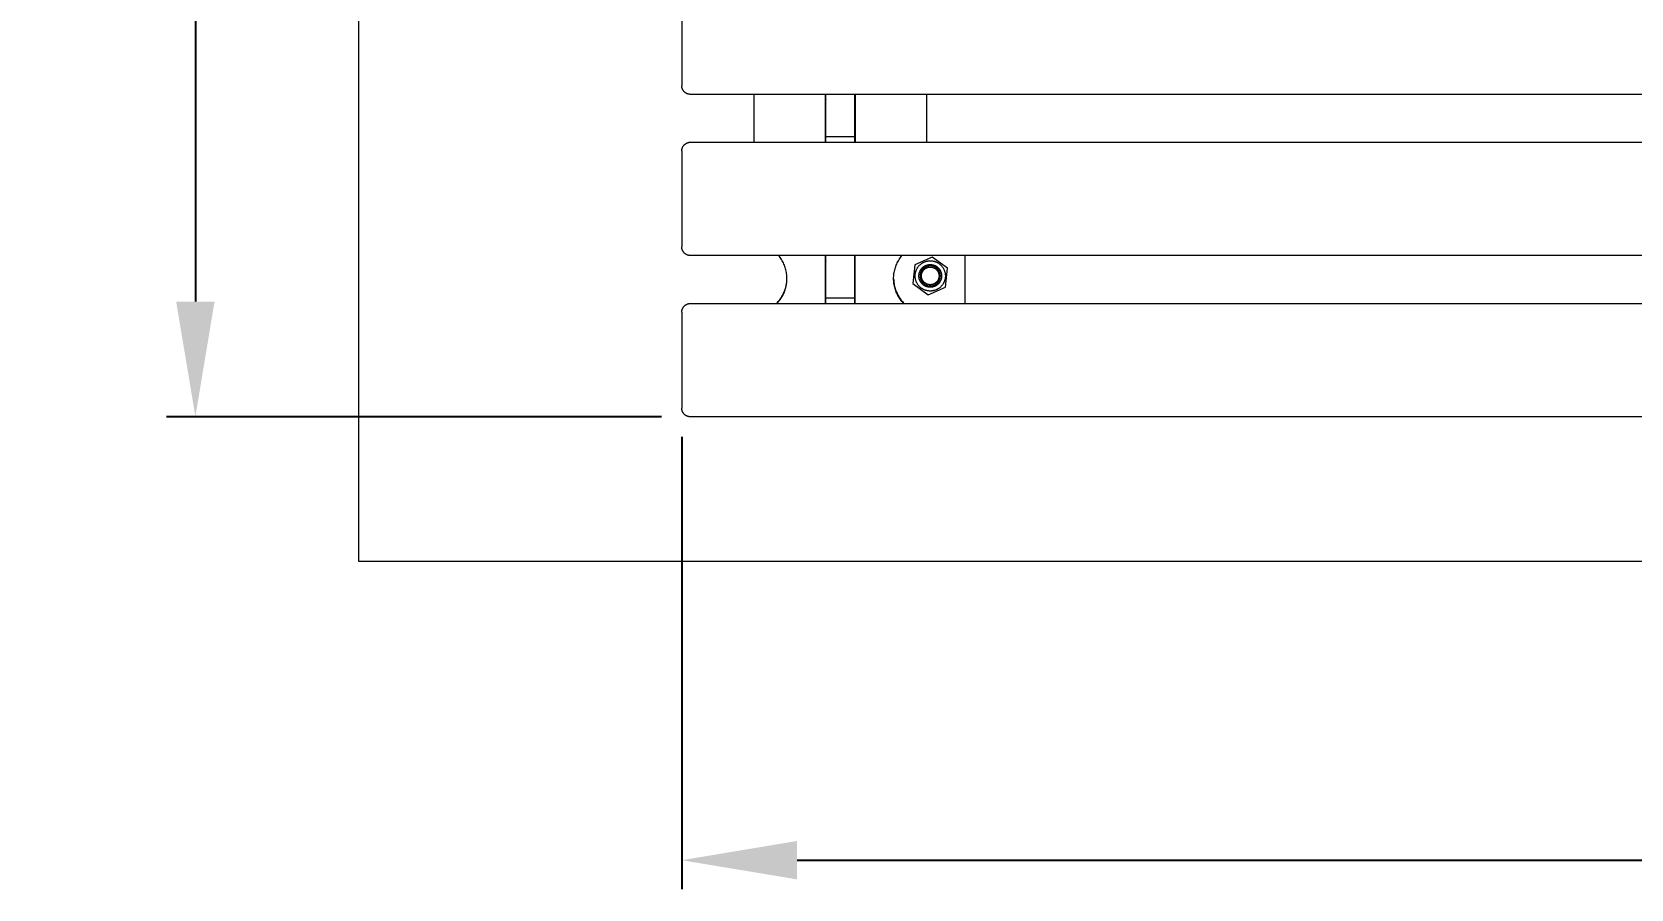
# Model space of a CAD drawing. Header units: millimetres. Extents: x -213 to 4577, y -424 to 2634.
# Drawn here: x -94 to 460, y 560 to 857 of the extents above; entities that cross this region are included whole.
import ezdxf

# ---------------------------------------------------------------- set-up
doc = ezdxf.new("R2010")
doc.units = ezdxf.units.MM
doc.layers.add('ZANO_R', color=7, linetype='Continuous', lineweight=0)
doc.layers.add('ZANO_W', color=1, linetype='Continuous', lineweight=0)
doc.styles.add('Arial', font='arial.ttf')
doc.styles.get("Standard").update_dxf_attribs({"font": 'ARIALUNI.TTF'})
doc.dimstyles.new('pl i ang', dxfattribs={"dimtxt": 50, "dimasz": 50, "dimexe": 1.25, "dimexo": 0.625, "dimgap": 10, "dimtad": 1, "dimtoh": 1, "dimtxsty": 'Standard', "dimcen": 2.5, "dimclrd": 1, "dimclre": 1, "dimclrt": 1, "dimadec": 0, "dimazin": 0, "dimtfac": 1, "dimtmove": 0, "dimatfit": 3, "dimfxl": 1, "dimarcsym": 1})

# ---------------------------------------------------------------- blocks, each defined once
blk = doc.blocks.new('*D431')
at = {"layer": 'ZANO_W', "color": 1, "lineweight": -2}
for p, q in [((123.92, 1154.52), (-47.8, 1154.52)), ((-37.8, 1114.52), (-37.8, 763.54)), ((123.92, 723.54), (-47.8, 723.54))]:
    blk.add_line(p, q, dxfattribs=at)
at = {"layer": 'ZANO_W', "color": 1}
for points in [[(-31.14, 1114.52), (-44.47, 1114.52), (-37.8, 1154.52)], [(-44.47, 763.54), (-31.14, 763.54), (-37.8, 723.54)]]:
    blk.add_solid(points, dxfattribs=at)
at = {"layer": 'ZANO_W', "color": 1, "insert": (-68.24, 939.03), "char_height": 40, "attachment_point": 5, "rotation": 90, "style": 'Arial'}
blk.add_mtext('431', dxfattribs=at)
blk = doc.blocks.new('*D433')
at = {"layer": 'ZANO_W', "color": 1, "lineweight": -2}
for p, q in [((130.92, 716.54), (130.92, 559.66)), ((1930.92, 716.44), (1930.92, 559.66)), ((170.92, 569.66), (1890.92, 569.66))]:
    blk.add_line(p, q, dxfattribs=at)
at = {"layer": 'ZANO_W', "color": 1}
for points in [[(170.92, 576.33), (170.92, 563), (130.92, 569.66)], [(1890.92, 563), (1890.92, 576.33), (1930.92, 569.66)]]:
    blk.add_solid(points, dxfattribs=at)
at = {"layer": 'ZANO_W', "color": 1, "insert": (1030.92, 600.09), "char_height": 40, "attachment_point": 5, "style": 'Arial'}
blk.add_mtext('1800', dxfattribs=at)

msp = doc.modelspace()

# ---------------------------------------------------------------- linework, layer by layer
at = {"layer": 'ZANO_R'}
for p, q in [((130.92, 870.41), (130.92, 838.44)), ((130.92, 838.34), (130.92, 838.44)), ((130.93, 838.24), (130.92, 838.34)), ((130.94, 838.14), (130.93, 838.24)), ((130.95, 838.03), (130.94, 838.14)), ((130.96, 837.93), (130.95, 838.03)), ((130.98, 837.83), (130.96, 837.93)), ((131.01, 837.73), (130.98, 837.83)), ((131.03, 837.63), (131.01, 837.73)), ((131.06, 837.54), (131.03, 837.63)), ((131.09, 837.44), (131.06, 837.54)), ((131.13, 837.34), (131.09, 837.44)), ((131.17, 837.25), (131.13, 837.34)), ((131.21, 837.15), (131.17, 837.25)), ((131.26, 837.06), (131.21, 837.15)), ((131.31, 836.97), (131.26, 837.06)), ((131.36, 836.88), (131.31, 836.97)), ((131.41, 836.8), (131.36, 836.88)), ((131.47, 836.71), (131.41, 836.8)), ((131.53, 836.63), (131.47, 836.71)), ((131.59, 836.55), (131.53, 836.63)), ((131.66, 836.47), (131.59, 836.55)), ((131.73, 836.4), (131.66, 836.47)), ((131.8, 836.32), (131.73, 836.4)), ((131.87, 836.25), (131.8, 836.32)), ((131.95, 836.18), (131.87, 836.25)), ((132.03, 836.12), (131.95, 836.18)), ((132.11, 836.05), (132.03, 836.12)), ((132.19, 835.99), (132.11, 836.05)), ((132.28, 835.93), (132.19, 835.99)), ((132.36, 835.88), (132.28, 835.93)), ((132.45, 835.83), (132.36, 835.88)), ((132.54, 835.78), (132.45, 835.83)), ((132.63, 835.73), (132.54, 835.78)), ((132.73, 835.69), (132.63, 835.73)), ((132.82, 835.65), (132.73, 835.69)), ((132.92, 835.62), (132.82, 835.65)), ((133.01, 835.58), (132.92, 835.62)), ((133.11, 835.55), (133.01, 835.58)), ((133.21, 835.53), (133.11, 835.55)), ((133.31, 835.51), (133.21, 835.53)), ((133.41, 835.49), (133.31, 835.51)), ((133.51, 835.47), (133.41, 835.49)), ((133.61, 835.46), (133.51, 835.47)), ((133.72, 835.45), (133.61, 835.46)), ((133.82, 835.44), (133.72, 835.45)), ((133.92, 835.44), (133.82, 835.44)), ((1927.92, 835.44), (133.92, 835.44)), ((155.92, 835.44), (155.92, 818.82)), ((180.72, 835.44), (180.72, 818.82)), ((180.92, 833.64), (180.92, 835.44)), ((180.92, 833.64), (180.92, 833.51)), ((180.92, 823.52), (180.92, 833.51)), ((190.92, 833.64), (190.92, 835.44)), ((190.92, 833.51), (190.92, 833.64)), ((190.92, 823.52), (190.92, 833.51)), ((191.12, 835.44), (191.12, 818.82)), ((215.92, 818.82), (215.92, 835.44)), ((190.95, 826.67), (190.92, 826.68)), ((190.98, 826.66), (190.95, 826.67)), ((191.01, 826.65), (190.98, 826.66)), ((191.04, 826.64), (191.01, 826.65)), ((191.07, 826.62), (191.04, 826.64)), ((191.09, 826.61), (191.07, 826.62)), ((191.12, 826.59), (191.09, 826.61)), ((180.92, 820.65), (180.92, 823.52)), ((190.92, 820.65), (190.92, 823.52)), ((130.92, 815.92), (130.93, 816.02)), ((130.92, 815.82), (130.92, 815.92)), ((130.92, 815.82), (130.92, 814.46)), ((130.93, 816.02), (130.94, 816.12)), ((130.94, 816.12), (130.95, 816.22)), ((130.95, 816.22), (130.96, 816.33)), ((130.96, 816.33), (130.98, 816.43)), ((130.98, 816.43), (131.01, 816.53)), ((131.01, 816.53), (131.03, 816.62)), ((131.03, 816.62), (131.06, 816.72)), ((131.06, 816.72), (131.09, 816.82)), ((131.09, 816.82), (131.13, 816.92)), ((131.13, 816.92), (131.17, 817.01)), ((131.17, 817.01), (131.21, 817.1)), ((131.21, 817.1), (131.26, 817.2)), ((131.26, 817.2), (131.31, 817.29)), ((131.31, 817.29), (131.36, 817.37)), ((131.36, 817.37), (131.41, 817.46)), ((131.41, 817.46), (131.47, 817.55)), ((131.47, 817.55), (131.53, 817.63)), ((131.53, 817.63), (131.59, 817.71)), ((131.59, 817.71), (131.66, 817.79)), ((131.66, 817.79), (131.73, 817.86)), ((131.73, 817.86), (131.8, 817.94)), ((131.8, 817.94), (131.87, 818.01)), ((131.87, 818.01), (131.95, 818.08)), ((131.95, 818.08), (132.03, 818.14)), ((132.03, 818.14), (132.11, 818.21)), ((132.11, 818.21), (132.19, 818.27)), ((132.19, 818.27), (132.28, 818.32)), ((132.28, 818.32), (132.36, 818.38)), ((132.36, 818.38), (132.45, 818.43)), ((132.45, 818.43), (132.54, 818.48)), ((132.54, 818.48), (132.63, 818.52)), ((132.63, 818.52), (132.73, 818.57)), ((132.73, 818.57), (132.82, 818.61)), ((132.82, 818.61), (132.92, 818.64)), ((132.92, 818.64), (133.01, 818.67)), ((133.01, 818.67), (133.11, 818.7)), ((133.11, 818.7), (133.21, 818.73)), ((133.21, 818.73), (133.31, 818.75)), ((133.31, 818.75), (133.41, 818.77)), ((133.41, 818.77), (133.51, 818.79)), ((133.51, 818.79), (133.61, 818.8)), ((133.61, 818.8), (133.72, 818.81)), ((133.72, 818.81), (133.82, 818.81)), ((133.82, 818.81), (133.92, 818.82)), ((133.92, 818.82), (1927.92, 818.82)), ((180.92, 818.82), (180.92, 820.65)), ((190.92, 820.65), (180.92, 820.65)), ((190.92, 818.82), (190.92, 820.65)), ((130.92, 814.46), (130.92, 782.49)), ((130.92, 782.39), (130.92, 782.49)), ((130.93, 782.29), (130.92, 782.39)), ((130.94, 782.19), (130.93, 782.29)), ((130.95, 782.08), (130.94, 782.19)), ((130.96, 781.98), (130.95, 782.08)), ((130.98, 781.88), (130.96, 781.98)), ((131.01, 781.78), (130.98, 781.88)), ((131.03, 781.68), (131.01, 781.78)), ((131.06, 781.59), (131.03, 781.68)), ((131.09, 781.49), (131.06, 781.59)), ((131.13, 781.39), (131.09, 781.49)), ((131.17, 781.3), (131.13, 781.39)), ((131.21, 781.2), (131.17, 781.3)), ((131.26, 781.11), (131.21, 781.2)), ((131.31, 781.02), (131.26, 781.11)), ((131.36, 780.93), (131.31, 781.02)), ((131.41, 780.85), (131.36, 780.93)), ((131.47, 780.76), (131.41, 780.85)), ((131.53, 780.68), (131.47, 780.76)), ((131.59, 780.6), (131.53, 780.68)), ((131.66, 780.52), (131.59, 780.6)), ((131.73, 780.45), (131.66, 780.52)), ((131.8, 780.37), (131.73, 780.45)), ((131.87, 780.3), (131.8, 780.37)), ((131.95, 780.23), (131.87, 780.3)), ((132.03, 780.17), (131.95, 780.23)), ((132.11, 780.1), (132.03, 780.17)), ((132.19, 780.04), (132.11, 780.1)), ((132.28, 779.98), (132.19, 780.04)), ((132.36, 779.93), (132.28, 779.98)), ((132.45, 779.88), (132.36, 779.93)), ((132.54, 779.83), (132.45, 779.88)), ((132.63, 779.78), (132.54, 779.83)), ((132.73, 779.74), (132.63, 779.78)), ((132.82, 779.7), (132.73, 779.74)), ((132.92, 779.67), (132.82, 779.7)), ((133.01, 779.63), (132.92, 779.67)), ((133.11, 779.6), (133.01, 779.63)), ((133.21, 779.58), (133.11, 779.6)), ((133.31, 779.56), (133.21, 779.58)), ((133.41, 779.54), (133.31, 779.56)), ((133.51, 779.52), (133.41, 779.54)), ((133.61, 779.51), (133.51, 779.52)), ((133.72, 779.5), (133.61, 779.51)), ((133.82, 779.49), (133.72, 779.5)), ((133.92, 779.49), (133.82, 779.49)), ((1927.92, 779.49), (133.92, 779.49)), ((164.81, 779.15), (164.53, 779.49)), ((165.07, 778.81), (164.81, 779.15)), ((165.31, 778.45), (165.07, 778.81)), ((165.55, 778.09), (165.31, 778.45)), ((165.77, 777.71), (165.55, 778.09)), ((165.98, 777.33), (165.77, 777.71)), ((166.17, 776.95), (165.98, 777.33)), ((166.36, 776.55), (166.17, 776.95)), ((180.72, 779.49), (180.72, 762.87)), ((180.92, 777.71), (180.92, 779.49)), ((180.92, 777.71), (180.92, 777.58)), ((180.92, 767.59), (180.92, 777.58)), ((190.92, 777.71), (190.92, 779.49)), ((190.92, 777.58), (190.92, 777.71)), ((190.92, 767.59), (190.92, 777.58)), ((191.12, 762.87), (191.12, 779.49)), ((205.49, 776.55), (205.67, 776.95)), ((205.67, 776.95), (205.86, 777.33)), ((205.86, 777.33), (206.07, 777.71)), ((206.07, 777.71), (206.29, 778.09)), ((206.29, 778.09), (206.53, 778.45)), ((206.53, 778.45), (206.78, 778.81)), ((206.78, 778.81), (207.04, 779.15)), ((207.04, 779.15), (207.31, 779.49)), ((217.84, 778.97), (211.82, 776.32)), ((213.85, 776.54), (213.99, 776.65)), ((213.99, 776.65), (214.14, 776.76)), ((214.14, 776.76), (214.29, 776.86)), ((214.29, 776.86), (214.44, 776.95)), ((214.44, 776.95), (214.6, 777.04)), ((214.6, 777.04), (214.76, 777.13)), ((214.76, 777.13), (214.92, 777.2)), ((214.92, 777.2), (215.09, 777.28)), ((215.09, 777.28), (215.26, 777.35)), ((215.26, 777.35), (215.43, 777.41)), ((215.43, 777.41), (215.6, 777.46)), ((215.6, 777.46), (215.78, 777.51)), ((215.78, 777.51), (215.95, 777.55)), ((215.95, 777.55), (216.13, 777.59)), ((216.13, 777.59), (216.31, 777.62)), ((216.31, 777.62), (216.49, 777.65)), ((216.49, 777.65), (216.67, 777.67)), ((216.67, 777.67), (216.85, 777.68)), ((216.85, 777.68), (217.03, 777.69)), ((217.03, 777.69), (217.21, 777.69)), ((217.21, 777.69), (217.39, 777.68)), ((217.39, 777.68), (217.57, 777.67)), ((217.57, 777.67), (217.75, 777.65)), ((217.75, 777.65), (217.93, 777.62)), ((223.13, 775.08), (217.84, 778.97)), ((217.93, 777.62), (218.11, 777.59)), ((218.11, 777.59), (218.29, 777.56)), ((218.29, 777.56), (218.46, 777.51)), ((218.46, 777.51), (218.64, 777.46)), ((218.64, 777.46), (218.81, 777.41)), ((218.81, 777.41), (218.98, 777.35)), ((218.98, 777.35), (219.15, 777.28)), ((219.15, 777.28), (219.32, 777.21)), ((219.32, 777.21), (219.48, 777.13)), ((219.48, 777.13), (219.64, 777.04)), ((219.64, 777.04), (219.8, 776.95)), ((219.8, 776.95), (219.95, 776.86)), ((219.95, 776.86), (220.1, 776.76)), ((220.1, 776.76), (220.25, 776.65)), ((220.25, 776.65), (220.39, 776.54)), ((229.12, 779.49), (229.12, 762.87)), ((166.53, 776.15), (166.36, 776.55)), ((166.68, 775.75), (166.53, 776.15)), ((166.82, 775.34), (166.68, 775.75)), ((166.95, 774.92), (166.82, 775.34)), ((167.06, 774.51), (166.95, 774.92)), ((167.15, 774.08), (167.06, 774.51)), ((167.24, 773.66), (167.15, 774.08)), ((167.3, 773.23), (167.24, 773.66)), ((167.35, 772.8), (167.3, 773.23)), ((167.39, 772.37), (167.35, 772.8)), ((167.41, 771.93), (167.39, 772.37)), ((167.39, 770.63), (167.41, 771.07)), ((167.4, 770.98), (167.42, 771.41)), ((167.42, 771.5), (167.41, 771.93)), ((167.41, 771.07), (167.42, 771.5)), ((204.42, 771.5), (204.43, 771.93)), ((204.43, 771.07), (204.42, 771.5)), ((204.42, 771.41), (204.44, 770.98)), ((204.43, 771.93), (204.45, 772.37)), ((204.45, 770.63), (204.43, 771.07)), ((204.45, 772.37), (204.49, 772.8)), ((204.49, 772.8), (204.54, 773.23)), ((204.54, 773.23), (204.61, 773.66)), ((204.61, 773.66), (204.69, 774.08)), ((204.69, 774.08), (204.79, 774.51)), ((204.79, 774.51), (204.9, 774.92)), ((204.9, 774.92), (205.02, 775.34)), ((205.02, 775.34), (205.16, 775.75)), ((205.16, 775.75), (205.32, 776.15)), ((205.32, 776.15), (205.49, 776.55)), ((211.82, 776.32), (211.11, 769.79)), ((211.87, 772.62), (211.88, 772.8)), ((211.87, 772.44), (211.87, 772.62)), ((211.87, 772.25), (211.87, 772.44)), ((211.88, 772.07), (211.87, 772.25)), ((211.88, 772.8), (211.9, 772.98)), ((211.9, 771.89), (211.88, 772.07)), ((211.9, 772.98), (211.92, 773.16)), ((211.92, 771.71), (211.9, 771.89)), ((211.92, 773.16), (211.95, 773.34)), ((211.95, 771.53), (211.92, 771.71)), ((211.95, 773.34), (211.98, 773.52)), ((211.98, 771.36), (211.95, 771.53)), ((211.98, 773.52), (212.02, 773.69)), ((212.02, 771.18), (211.98, 771.36)), ((212.02, 773.69), (212.07, 773.87)), ((212.07, 771), (212.02, 771.18)), ((212.07, 773.87), (212.12, 774.04)), ((212.12, 774.04), (212.18, 774.21)), ((212.18, 774.21), (212.24, 774.38)), ((212.24, 774.38), (212.31, 774.55)), ((212.31, 774.55), (212.39, 774.71)), ((212.39, 774.71), (212.47, 774.88)), ((212.47, 774.88), (212.56, 775.03)), ((212.56, 775.03), (212.65, 775.19)), ((212.65, 775.19), (212.75, 775.34)), ((212.75, 775.34), (212.85, 775.49)), ((212.85, 775.49), (212.96, 775.64)), ((212.96, 775.64), (213.07, 775.78)), ((213.07, 775.78), (213.19, 775.92)), ((213.18, 772.44), (213.19, 772.57)), ((213.19, 772.3), (213.18, 772.44)), ((213.19, 775.92), (213.31, 776.05)), ((213.19, 772.71), (213.2, 772.84)), ((213.19, 772.57), (213.19, 772.71)), ((213.19, 772.16), (213.19, 772.3)), ((213.2, 772.03), (213.19, 772.16)), ((213.2, 772.84), (213.22, 772.98)), ((213.22, 771.89), (213.2, 772.03)), ((213.22, 772.98), (213.24, 773.11)), ((213.24, 771.76), (213.22, 771.89)), ((213.24, 773.11), (213.27, 773.25)), ((213.27, 771.63), (213.24, 771.76)), ((213.27, 773.25), (213.3, 773.38)), ((213.3, 771.49), (213.27, 771.63)), ((213.3, 773.38), (213.33, 773.51)), ((213.33, 771.36), (213.3, 771.49)), ((213.31, 776.05), (213.44, 776.18)), ((213.33, 773.51), (213.37, 773.64)), ((213.37, 771.23), (213.33, 771.36)), ((213.37, 773.64), (213.42, 773.77)), ((213.42, 771.1), (213.37, 771.23)), ((213.42, 773.77), (213.46, 773.9)), ((213.46, 770.98), (213.42, 771.1)), ((213.44, 776.18), (213.57, 776.3)), ((213.46, 773.9), (213.52, 774.02)), ((213.52, 774.02), (213.57, 774.14)), ((213.57, 776.3), (213.71, 776.43)), ((213.57, 774.14), (213.63, 774.27)), ((213.63, 772.68), (213.62, 772.56)), ((213.62, 772.56), (213.62, 772.44)), ((213.62, 772.44), (213.62, 772.32)), ((213.62, 772.32), (213.63, 772.19)), ((213.63, 774.27), (213.7, 774.39)), ((213.64, 772.8), (213.63, 772.68)), ((213.63, 772.19), (213.64, 772.07)), ((213.65, 772.92), (213.64, 772.8)), ((213.64, 772.07), (213.65, 771.95)), ((213.67, 773.04), (213.65, 772.92)), ((213.65, 771.95), (213.67, 771.83)), ((213.7, 773.16), (213.67, 773.04)), ((213.67, 771.83), (213.7, 771.72)), ((213.7, 774.39), (213.77, 774.5)), ((213.72, 773.27), (213.7, 773.16)), ((213.7, 771.72), (213.72, 771.6)), ((213.71, 776.43), (213.85, 776.54)), ((213.75, 773.39), (213.72, 773.27)), ((213.72, 771.6), (213.75, 771.48)), ((213.79, 773.51), (213.75, 773.39)), ((213.75, 771.48), (213.79, 771.37)), ((213.77, 774.5), (213.84, 774.62)), ((213.83, 773.62), (213.79, 773.51)), ((213.79, 771.37), (213.83, 771.25)), ((213.87, 773.73), (213.83, 773.62)), ((213.83, 771.25), (213.87, 771.14)), ((213.84, 774.62), (213.92, 774.73)), ((213.92, 773.84), (213.87, 773.73)), ((213.87, 771.14), (213.92, 771.03)), ((213.92, 774.73), (214, 774.84)), ((213.97, 773.95), (213.92, 773.84)), ((214.02, 774.06), (213.97, 773.95)), ((214, 774.84), (214.08, 774.94)), ((214.08, 774.17), (214.02, 774.06)), ((214.06, 772.54), (214.07, 772.65)), ((214.06, 772.44), (214.06, 772.54)), ((214.06, 772.33), (214.06, 772.44)), ((214.07, 772.22), (214.06, 772.33)), ((214.07, 772.75), (214.09, 772.86)), ((214.07, 772.65), (214.07, 772.75)), ((214.08, 772.12), (214.07, 772.22)), ((214.08, 774.94), (214.17, 775.05)), ((214.14, 774.27), (214.08, 774.17)), ((214.09, 772.01), (214.08, 772.12)), ((214.09, 772.86), (214.1, 772.96)), ((214.1, 771.91), (214.09, 772.01)), ((214.1, 772.96), (214.12, 773.07)), ((214.12, 771.81), (214.1, 771.91)), ((214.12, 773.07), (214.15, 773.17)), ((214.15, 771.7), (214.12, 771.81)), ((214.21, 774.37), (214.14, 774.27)), ((214.15, 773.17), (214.17, 773.27)), ((214.17, 771.6), (214.15, 771.7)), ((214.17, 775.05), (214.27, 775.15)), ((214.17, 773.27), (214.21, 773.37)), ((214.21, 771.5), (214.17, 771.6)), ((214.27, 774.47), (214.21, 774.37)), ((214.21, 773.37), (214.24, 773.47)), ((214.24, 771.4), (214.21, 771.5)), ((214.24, 773.47), (214.28, 773.57)), ((214.28, 771.3), (214.24, 771.4)), ((214.27, 775.15), (214.36, 775.24)), ((214.35, 774.57), (214.27, 774.47)), ((214.28, 773.57), (214.32, 773.67)), ((214.32, 771.2), (214.28, 771.3)), ((214.32, 773.67), (214.36, 773.76)), ((214.36, 771.11), (214.32, 771.2)), ((214.42, 774.67), (214.35, 774.57)), ((214.36, 775.24), (214.46, 775.34)), ((214.36, 773.76), (214.41, 773.86)), ((214.41, 771.01), (214.36, 771.11)), ((214.41, 773.86), (214.46, 773.95)), ((214.5, 774.76), (214.42, 774.67)), ((214.46, 775.34), (214.56, 775.43)), ((214.46, 773.95), (214.51, 774.04)), ((214.58, 774.85), (214.5, 774.76)), ((214.51, 774.04), (214.57, 774.13)), ((214.56, 775.43), (214.67, 775.51)), ((214.57, 774.13), (214.63, 774.22)), ((214.67, 774.93), (214.58, 774.85)), ((214.63, 774.22), (214.69, 774.3)), ((214.67, 775.51), (214.77, 775.6)), ((214.75, 775.02), (214.67, 774.93)), ((214.69, 774.3), (214.76, 774.39)), ((214.85, 775.1), (214.75, 775.02)), ((214.76, 774.39), (214.83, 774.47)), ((214.77, 775.6), (214.88, 775.68)), ((214.83, 774.47), (214.9, 774.54)), ((214.94, 775.17), (214.85, 775.1)), ((214.88, 775.68), (215, 775.75)), ((214.9, 774.54), (214.97, 774.62)), ((215.03, 775.25), (214.94, 775.17)), ((214.97, 774.62), (215.05, 774.69)), ((215, 775.75), (215.11, 775.82)), ((215.13, 775.32), (215.03, 775.25)), ((215.05, 774.69), (215.13, 774.76)), ((215.11, 775.82), (215.23, 775.89)), ((215.23, 775.38), (215.13, 775.32)), ((215.13, 774.76), (215.21, 774.83)), ((215.21, 774.83), (215.29, 774.9)), ((215.23, 775.89), (215.35, 775.95)), ((215.34, 775.45), (215.23, 775.38)), ((215.29, 774.9), (215.38, 774.96)), ((215.44, 775.51), (215.34, 775.45)), ((215.35, 775.95), (215.47, 776.01)), ((215.38, 774.96), (215.47, 775.02)), ((215.55, 775.56), (215.44, 775.51)), ((215.47, 776.01), (215.6, 776.07)), ((215.47, 775.02), (215.56, 775.07)), ((215.66, 775.62), (215.55, 775.56)), ((215.56, 775.07), (215.65, 775.12)), ((215.6, 776.07), (215.72, 776.12)), ((215.65, 775.12), (215.74, 775.17)), ((215.77, 775.66), (215.66, 775.62)), ((215.72, 776.12), (215.85, 776.16)), ((215.74, 775.17), (215.84, 775.22)), ((215.88, 775.71), (215.77, 775.66)), ((215.84, 775.22), (215.94, 775.26)), ((215.85, 776.16), (215.98, 776.21)), ((215.99, 775.75), (215.88, 775.71)), ((215.94, 775.26), (216.03, 775.3)), ((215.98, 776.21), (216.11, 776.24)), ((216.11, 775.79), (215.99, 775.75)), ((216.03, 775.3), (216.13, 775.34)), ((216.11, 776.24), (216.24, 776.28)), ((216.22, 775.82), (216.11, 775.79)), ((216.13, 775.34), (216.23, 775.37)), ((216.34, 775.85), (216.22, 775.82)), ((216.23, 775.37), (216.34, 775.4)), ((216.24, 776.28), (216.38, 776.3)), ((216.46, 775.87), (216.34, 775.85)), ((216.34, 775.4), (216.44, 775.42)), ((216.38, 776.3), (216.51, 776.33)), ((216.44, 775.42), (216.54, 775.44)), ((216.58, 775.89), (216.46, 775.87)), ((216.51, 776.33), (216.65, 776.35)), ((216.54, 775.44), (216.65, 775.46)), ((216.7, 775.91), (216.58, 775.89)), ((216.65, 776.35), (216.78, 776.36)), ((216.65, 775.46), (216.75, 775.48)), ((216.82, 775.92), (216.7, 775.91)), ((216.75, 775.48), (216.86, 775.49)), ((216.78, 776.36), (216.92, 776.37)), ((216.94, 775.93), (216.82, 775.92)), ((216.86, 775.49), (216.96, 775.5)), ((216.92, 776.37), (217.05, 776.37)), ((217.06, 775.94), (216.94, 775.93)), ((216.96, 775.5), (217.07, 775.5)), ((217.05, 776.37), (217.19, 776.37)), ((217.18, 775.94), (217.06, 775.94)), ((217.07, 775.5), (217.17, 775.5)), ((217.17, 775.5), (217.28, 775.5)), ((217.3, 775.93), (217.18, 775.94)), ((217.19, 776.37), (217.32, 776.37)), ((217.28, 775.5), (217.38, 775.49)), ((217.42, 775.92), (217.3, 775.93)), ((217.32, 776.37), (217.46, 776.36)), ((217.38, 775.49), (217.49, 775.48)), ((217.54, 775.91), (217.42, 775.92)), ((217.46, 776.36), (217.59, 776.35)), ((217.49, 775.48), (217.59, 775.46)), ((217.66, 775.89), (217.54, 775.91)), ((217.59, 776.35), (217.73, 776.33)), ((217.59, 775.46), (217.7, 775.44)), ((217.78, 775.87), (217.66, 775.89)), ((217.7, 775.44), (217.8, 775.42)), ((217.73, 776.33), (217.86, 776.3)), ((217.9, 775.85), (217.78, 775.87)), ((217.8, 775.42), (217.9, 775.4)), ((217.86, 776.3), (218, 776.28)), ((218.02, 775.82), (217.9, 775.85)), ((217.9, 775.4), (218.01, 775.37)), ((218, 776.28), (218.13, 776.24)), ((218.01, 775.37), (218.11, 775.34)), ((218.13, 775.79), (218.02, 775.82)), ((218.11, 775.34), (218.21, 775.3)), ((218.13, 776.24), (218.26, 776.21)), ((218.25, 775.75), (218.13, 775.79)), ((218.21, 775.3), (218.3, 775.26)), ((218.36, 775.71), (218.25, 775.75)), ((218.26, 776.21), (218.39, 776.16)), ((218.3, 775.26), (218.4, 775.22)), ((218.47, 775.66), (218.36, 775.71)), ((218.39, 776.16), (218.52, 776.12)), ((218.4, 775.22), (218.5, 775.17)), ((218.58, 775.62), (218.47, 775.66)), ((218.5, 775.17), (218.59, 775.12)), ((218.52, 776.12), (218.64, 776.07)), ((218.69, 775.56), (218.58, 775.62)), ((218.59, 775.12), (218.68, 775.07)), ((218.64, 776.07), (218.77, 776.01)), ((218.68, 775.07), (218.77, 775.02)), ((218.8, 775.51), (218.69, 775.56)), ((218.77, 776.01), (218.89, 775.95)), ((218.77, 775.02), (218.86, 774.96)), ((218.91, 775.45), (218.8, 775.51)), ((218.86, 774.96), (218.95, 774.9)), ((218.89, 775.95), (219.01, 775.89)), ((219.01, 775.38), (218.91, 775.45)), ((218.95, 774.9), (219.03, 774.83)), ((219.01, 775.89), (219.13, 775.82)), ((219.11, 775.32), (219.01, 775.38)), ((219.03, 774.83), (219.11, 774.76)), ((219.21, 775.25), (219.11, 775.32)), ((219.11, 774.76), (219.19, 774.69)), ((219.13, 775.82), (219.24, 775.75)), ((219.19, 774.69), (219.27, 774.62)), ((219.3, 775.17), (219.21, 775.25)), ((219.24, 775.75), (219.36, 775.68)), ((219.27, 774.62), (219.34, 774.55)), ((219.4, 775.1), (219.3, 775.17)), ((219.34, 774.55), (219.41, 774.47)), ((219.36, 775.68), (219.47, 775.6)), ((219.49, 775.02), (219.4, 775.1)), ((219.41, 774.47), (219.48, 774.39)), ((219.47, 775.6), (219.58, 775.52)), ((219.48, 774.39), (219.55, 774.31)), ((219.57, 774.93), (219.49, 775.02)), ((219.55, 774.31), (219.61, 774.22)), ((219.66, 774.85), (219.57, 774.93)), ((219.58, 775.52), (219.68, 775.43)), ((219.61, 774.22), (219.67, 774.13)), ((219.74, 774.76), (219.66, 774.85)), ((219.67, 774.13), (219.73, 774.04)), ((219.68, 775.43), (219.78, 775.34)), ((219.73, 774.04), (219.78, 773.95)), ((219.82, 774.67), (219.74, 774.76)), ((219.78, 775.34), (219.88, 775.25)), ((219.78, 773.95), (219.83, 773.86)), ((219.89, 774.57), (219.82, 774.67)), ((219.83, 773.86), (219.88, 773.77)), ((219.88, 771.11), (219.83, 771.01)), ((219.88, 775.25), (219.98, 775.15)), ((219.88, 773.77), (219.92, 773.67)), ((219.92, 771.2), (219.88, 771.11)), ((219.97, 774.48), (219.89, 774.57)), ((219.92, 773.67), (219.97, 773.57)), ((219.97, 771.3), (219.92, 771.2)), ((220.04, 774.38), (219.97, 774.48)), ((219.97, 773.57), (220, 773.47)), ((220, 771.4), (219.97, 771.3)), ((219.98, 775.15), (220.07, 775.05)), ((220, 773.47), (220.04, 773.37)), ((220.04, 771.5), (220, 771.4)), ((220.1, 774.27), (220.04, 774.38)), ((220.04, 773.37), (220.07, 773.27)), ((220.07, 771.6), (220.04, 771.5)), ((220.07, 775.05), (220.16, 774.95)), ((220.07, 773.27), (220.09, 773.17)), ((220.09, 771.7), (220.07, 771.6)), ((220.09, 773.17), (220.12, 773.07)), ((220.12, 771.81), (220.09, 771.7)), ((220.16, 774.17), (220.1, 774.27)), ((220.12, 773.07), (220.14, 772.96)), ((220.14, 771.91), (220.12, 771.81)), ((220.14, 772.96), (220.15, 772.86)), ((220.15, 772.02), (220.14, 771.91)), ((220.15, 772.86), (220.17, 772.75)), ((220.17, 772.12), (220.15, 772.02)), ((220.16, 774.95), (220.24, 774.84)), ((220.22, 774.06), (220.16, 774.17)), ((220.17, 772.75), (220.18, 772.65)), ((220.18, 772.23), (220.17, 772.12)), ((220.18, 772.65), (220.18, 772.54)), ((220.18, 772.54), (220.18, 772.44)), ((220.18, 772.44), (220.18, 772.33)), ((220.18, 772.33), (220.18, 772.23)), ((220.27, 773.96), (220.22, 774.06)), ((220.24, 774.84), (220.32, 774.73)), ((220.32, 773.85), (220.27, 773.96)), ((220.32, 774.73), (220.4, 774.62)), ((220.37, 773.73), (220.32, 773.85)), ((220.33, 771.03), (220.37, 771.14)), ((220.41, 773.62), (220.37, 773.73)), ((220.37, 771.14), (220.41, 771.25)), ((220.39, 776.54), (220.53, 776.43)), ((220.4, 774.62), (220.47, 774.5)), ((220.45, 773.51), (220.41, 773.62)), ((220.41, 771.25), (220.45, 771.37)), ((220.49, 773.39), (220.45, 773.51)), ((220.45, 771.37), (220.49, 771.48)), ((220.47, 774.5), (220.54, 774.39)), ((220.52, 773.28), (220.49, 773.39)), ((220.49, 771.48), (220.52, 771.6)), ((220.55, 773.16), (220.52, 773.28)), ((220.52, 771.6), (220.55, 771.72)), ((220.53, 776.43), (220.67, 776.31)), ((220.54, 774.39), (220.61, 774.27)), ((220.57, 773.04), (220.55, 773.16)), ((220.55, 771.72), (220.57, 771.84)), ((220.59, 772.92), (220.57, 773.04)), ((220.57, 771.84), (220.59, 771.96)), ((220.6, 772.8), (220.59, 772.92)), ((220.59, 771.96), (220.6, 772.08)), ((220.61, 772.68), (220.6, 772.8)), ((220.6, 772.08), (220.61, 772.2)), ((220.61, 774.27), (220.67, 774.15)), ((220.62, 772.56), (220.61, 772.68)), ((220.61, 772.2), (220.62, 772.32)), ((220.62, 772.44), (220.62, 772.56)), ((220.62, 772.32), (220.62, 772.44)), ((220.67, 776.31), (220.8, 776.18)), ((220.67, 774.15), (220.73, 774.02)), ((220.73, 774.02), (220.78, 773.9)), ((220.78, 773.9), (220.83, 773.77)), ((220.83, 771.11), (220.78, 770.98)), ((220.8, 776.18), (220.93, 776.05)), ((220.83, 773.77), (220.87, 773.64)), ((220.87, 771.23), (220.83, 771.11)), ((220.87, 773.64), (220.91, 773.51)), ((220.91, 771.36), (220.87, 771.23)), ((220.91, 773.51), (220.94, 773.38)), ((220.94, 771.5), (220.91, 771.36)), ((220.93, 776.05), (221.05, 775.92)), ((220.94, 773.38), (220.97, 773.25)), ((220.97, 771.63), (220.94, 771.5)), ((220.97, 773.25), (221, 773.11)), ((221, 771.76), (220.97, 771.63)), ((221, 773.11), (221.02, 772.98)), ((221.02, 771.9), (221, 771.76)), ((221.02, 772.98), (221.04, 772.84)), ((221.04, 772.03), (221.02, 771.9)), ((221.04, 772.84), (221.05, 772.71)), ((221.05, 772.17), (221.04, 772.03)), ((221.05, 775.92), (221.17, 775.78)), ((221.05, 772.71), (221.06, 772.57)), ((221.06, 772.3), (221.05, 772.17)), ((221.06, 772.57), (221.06, 772.44)), ((221.06, 772.44), (221.06, 772.3)), ((221.17, 775.78), (221.28, 775.64)), ((221.28, 775.64), (221.39, 775.49)), ((221.39, 775.49), (221.49, 775.35)), ((221.49, 775.35), (221.59, 775.19)), ((221.59, 775.19), (221.68, 775.04)), ((221.68, 775.04), (221.77, 774.88)), ((221.77, 774.88), (221.85, 774.72)), ((221.85, 774.72), (221.93, 774.55)), ((221.93, 774.55), (222, 774.38)), ((222, 774.38), (222.06, 774.21)), ((222.06, 774.21), (222.12, 774.04)), ((222.12, 774.04), (222.17, 773.87)), ((222.17, 773.87), (222.22, 773.69)), ((222.22, 771.18), (222.17, 771.01)), ((222.22, 773.69), (222.26, 773.52)), ((222.26, 771.36), (222.22, 771.18)), ((222.26, 773.52), (222.29, 773.34)), ((222.29, 771.54), (222.26, 771.36)), ((222.29, 773.34), (222.32, 773.16)), ((222.32, 771.72), (222.29, 771.54)), ((222.32, 773.16), (222.34, 772.98)), ((222.34, 771.9), (222.32, 771.72)), ((222.34, 772.98), (222.36, 772.8)), ((222.36, 772.08), (222.34, 771.9)), ((222.36, 772.8), (222.37, 772.62)), ((222.37, 772.26), (222.36, 772.08)), ((222.37, 772.62), (222.37, 772.44)), ((222.37, 772.44), (222.37, 772.26)), ((222.42, 768.55), (223.13, 775.08)), ((165.64, 765.25), (165.85, 765.62)), ((165.76, 765.29), (165.97, 765.67)), ((165.85, 765.62), (166.06, 766)), ((165.97, 765.67), (166.16, 766.05)), ((166.06, 766), (166.25, 766.39)), ((166.16, 766.05), (166.35, 766.45)), ((166.25, 766.39), (166.42, 766.79)), ((166.35, 766.45), (166.52, 766.85)), ((166.42, 766.79), (166.59, 767.19)), ((166.52, 766.85), (166.67, 767.25)), ((166.59, 767.19), (166.73, 767.6)), ((166.67, 767.25), (166.81, 767.66)), ((166.73, 767.6), (166.87, 768.01)), ((166.81, 767.66), (166.94, 768.08)), ((166.87, 768.01), (166.99, 768.42)), ((166.94, 768.08), (167.05, 768.49)), ((166.99, 768.42), (167.09, 768.84)), ((167.05, 768.49), (167.15, 768.92)), ((167.09, 768.84), (167.19, 769.27)), ((167.15, 768.92), (167.23, 769.34)), ((167.19, 769.27), (167.26, 769.69)), ((167.23, 769.34), (167.3, 769.77)), ((167.26, 769.69), (167.32, 770.12)), ((167.3, 769.77), (167.35, 770.2)), ((167.32, 770.12), (167.37, 770.55)), ((167.35, 770.2), (167.39, 770.63)), ((167.37, 770.55), (167.4, 770.98)), ((180.92, 764.72), (180.92, 767.59)), ((190.92, 764.72), (190.92, 767.59)), ((204.44, 770.98), (204.47, 770.55)), ((204.49, 770.2), (204.45, 770.63)), ((204.47, 770.55), (204.52, 770.12)), ((204.54, 769.77), (204.49, 770.2)), ((204.52, 770.12), (204.58, 769.69)), ((204.61, 769.34), (204.54, 769.77)), ((204.58, 769.69), (204.66, 769.27)), ((204.69, 768.92), (204.61, 769.34)), ((204.66, 769.27), (204.75, 768.84)), ((204.79, 768.49), (204.69, 768.92)), ((204.75, 768.84), (204.85, 768.42)), ((204.9, 768.08), (204.79, 768.49)), ((204.85, 768.42), (204.97, 768.01)), ((205.03, 767.66), (204.9, 768.08)), ((204.97, 768.01), (205.11, 767.6)), ((205.17, 767.25), (205.03, 767.66)), ((205.11, 767.6), (205.26, 767.19)), ((205.33, 766.85), (205.17, 767.25)), ((205.26, 767.19), (205.42, 766.79)), ((205.49, 766.45), (205.33, 766.85)), ((205.42, 766.79), (205.6, 766.39)), ((205.68, 766.05), (205.49, 766.45)), ((205.6, 766.39), (205.79, 766)), ((205.87, 765.67), (205.68, 766.05)), ((205.79, 766), (205.99, 765.62)), ((206.08, 765.29), (205.87, 765.67)), ((205.99, 765.62), (206.21, 765.25)), ((211.11, 769.79), (216.41, 765.91)), ((212.12, 770.83), (212.07, 771)), ((212.18, 770.66), (212.12, 770.83)), ((212.25, 770.49), (212.18, 770.66)), ((212.32, 770.32), (212.25, 770.49)), ((212.39, 770.16), (212.32, 770.32)), ((212.47, 770), (212.39, 770.16)), ((212.56, 769.84), (212.47, 770)), ((212.65, 769.68), (212.56, 769.84)), ((212.75, 769.53), (212.65, 769.68)), ((212.85, 769.38), (212.75, 769.53)), ((212.96, 769.23), (212.85, 769.38)), ((213.07, 769.09), (212.96, 769.23)), ((213.19, 768.95), (213.07, 769.09)), ((213.31, 768.82), (213.19, 768.95)), ((213.44, 768.69), (213.31, 768.82)), ((213.57, 768.57), (213.44, 768.69)), ((213.52, 770.85), (213.46, 770.98)), ((213.57, 770.73), (213.52, 770.85)), ((213.64, 770.61), (213.57, 770.73)), ((213.71, 768.45), (213.57, 768.57)), ((213.7, 770.49), (213.64, 770.61)), ((213.77, 770.37), (213.7, 770.49)), ((213.85, 768.33), (213.71, 768.45)), ((213.84, 770.26), (213.77, 770.37)), ((213.92, 770.14), (213.84, 770.26)), ((213.99, 768.22), (213.85, 768.33)), ((213.92, 771.03), (213.97, 770.92)), ((214, 770.03), (213.92, 770.14)), ((213.97, 770.92), (214.02, 770.81)), ((214.14, 768.12), (213.99, 768.22)), ((214.09, 769.93), (214, 770.03)), ((214.02, 770.81), (214.08, 770.7)), ((214.08, 770.7), (214.14, 770.6)), ((214.17, 769.83), (214.09, 769.93)), ((214.14, 770.6), (214.21, 770.5)), ((214.29, 768.02), (214.14, 768.12)), ((214.27, 769.72), (214.17, 769.83)), ((214.21, 770.5), (214.28, 770.4)), ((214.36, 769.63), (214.27, 769.72)), ((214.28, 770.4), (214.35, 770.3)), ((214.44, 767.92), (214.29, 768.02)), ((214.35, 770.3), (214.42, 770.21)), ((214.46, 769.53), (214.36, 769.63)), ((214.46, 770.92), (214.41, 771.01)), ((214.42, 770.21), (214.5, 770.12)), ((214.6, 767.83), (214.44, 767.92)), ((214.51, 770.83), (214.46, 770.92)), ((214.56, 769.44), (214.46, 769.53)), ((214.5, 770.12), (214.58, 770.03)), ((214.57, 770.74), (214.51, 770.83)), ((214.67, 769.36), (214.56, 769.44)), ((214.63, 770.65), (214.57, 770.74)), ((214.58, 770.03), (214.67, 769.94)), ((214.76, 767.75), (214.6, 767.83)), ((214.69, 770.57), (214.63, 770.65)), ((214.67, 769.94), (214.76, 769.86)), ((214.77, 769.27), (214.67, 769.36)), ((214.76, 770.49), (214.69, 770.57)), ((214.83, 770.41), (214.76, 770.49)), ((214.76, 769.86), (214.85, 769.78)), ((214.93, 767.67), (214.76, 767.75)), ((214.89, 769.2), (214.77, 769.27)), ((214.9, 770.33), (214.83, 770.41)), ((214.85, 769.78), (214.94, 769.7)), ((215, 769.12), (214.89, 769.2)), ((214.97, 770.25), (214.9, 770.33)), ((215.09, 767.59), (214.93, 767.67)), ((214.94, 769.7), (215.04, 769.63)), ((215.05, 770.18), (214.97, 770.25)), ((215.11, 769.05), (215, 769.12)), ((215.04, 769.63), (215.13, 769.56)), ((215.13, 770.11), (215.05, 770.18)), ((215.26, 767.53), (215.09, 767.59)), ((215.23, 768.98), (215.11, 769.05)), ((215.21, 770.04), (215.13, 770.11)), ((215.13, 769.56), (215.23, 769.49)), ((215.3, 769.98), (215.21, 770.04)), ((215.23, 769.49), (215.34, 769.43)), ((215.35, 768.92), (215.23, 768.98)), ((215.43, 767.47), (215.26, 767.53)), ((215.38, 769.92), (215.3, 769.98)), ((215.34, 769.43), (215.44, 769.37)), ((215.47, 768.86), (215.35, 768.92)), ((215.47, 769.86), (215.38, 769.92)), ((215.6, 767.41), (215.43, 767.47)), ((215.44, 769.37), (215.55, 769.31)), ((215.56, 769.8), (215.47, 769.86)), ((215.6, 768.81), (215.47, 768.86)), ((215.55, 769.31), (215.66, 769.26)), ((215.65, 769.75), (215.56, 769.8)), ((215.73, 768.75), (215.6, 768.81)), ((215.78, 767.36), (215.6, 767.41)), ((215.75, 769.7), (215.65, 769.75)), ((215.66, 769.26), (215.77, 769.21)), ((215.85, 768.71), (215.73, 768.75)), ((215.84, 769.65), (215.75, 769.7)), ((215.77, 769.21), (215.88, 769.16)), ((215.95, 767.32), (215.78, 767.36)), ((215.94, 769.61), (215.84, 769.65)), ((215.98, 768.67), (215.85, 768.71)), ((215.88, 769.16), (215.99, 769.12)), ((216.04, 769.57), (215.94, 769.61)), ((216.13, 767.28), (215.95, 767.32)), ((216.11, 768.63), (215.98, 768.67)), ((215.99, 769.12), (216.11, 769.09)), ((216.14, 769.54), (216.04, 769.57)), ((216.11, 769.09), (216.23, 769.05)), ((216.25, 768.6), (216.11, 768.63)), ((216.31, 767.25), (216.13, 767.28)), ((216.24, 769.5), (216.14, 769.54)), ((216.23, 769.05), (216.34, 769.02)), ((216.34, 769.48), (216.24, 769.5)), ((216.38, 768.57), (216.25, 768.6)), ((216.49, 767.22), (216.31, 767.25)), ((216.44, 769.45), (216.34, 769.48)), ((216.34, 769.02), (216.46, 769)), ((216.51, 768.55), (216.38, 768.57)), ((216.41, 765.91), (222.42, 768.55)), ((216.54, 769.43), (216.44, 769.45)), ((216.46, 769), (216.58, 768.98)), ((216.67, 767.21), (216.49, 767.22)), ((216.65, 768.53), (216.51, 768.55)), ((216.65, 769.41), (216.54, 769.43)), ((216.58, 768.98), (216.7, 768.96)), ((216.75, 769.4), (216.65, 769.41)), ((216.78, 768.51), (216.65, 768.53)), ((216.85, 767.19), (216.67, 767.21)), ((216.7, 768.96), (216.82, 768.95)), ((216.86, 769.39), (216.75, 769.4)), ((216.92, 768.5), (216.78, 768.51)), ((216.82, 768.95), (216.94, 768.94)), ((217.03, 767.19), (216.85, 767.19)), ((216.96, 769.38), (216.86, 769.39)), ((217.05, 768.5), (216.92, 768.5)), ((216.94, 768.94), (217.06, 768.94)), ((217.07, 769.37), (216.96, 769.38)), ((217.21, 767.19), (217.03, 767.19)), ((217.19, 768.5), (217.05, 768.5)), ((217.06, 768.94), (217.18, 768.94)), ((217.17, 769.37), (217.07, 769.37)), ((217.28, 769.38), (217.17, 769.37)), ((217.18, 768.94), (217.3, 768.94)), ((217.33, 768.5), (217.19, 768.5)), ((217.39, 767.19), (217.21, 767.19)), ((217.39, 769.39), (217.28, 769.38)), ((217.3, 768.94), (217.42, 768.95)), ((217.46, 768.51), (217.33, 768.5)), ((217.49, 769.4), (217.39, 769.39)), ((217.57, 767.21), (217.39, 767.19)), ((217.42, 768.95), (217.54, 768.96)), ((217.6, 768.53), (217.46, 768.51)), ((217.6, 769.41), (217.49, 769.4)), ((217.54, 768.96), (217.66, 768.98)), ((217.76, 767.23), (217.57, 767.21)), ((217.7, 769.43), (217.6, 769.41)), ((217.73, 768.55), (217.6, 768.53)), ((217.66, 768.98), (217.78, 769)), ((217.8, 769.45), (217.7, 769.43)), ((217.87, 768.57), (217.73, 768.55)), ((217.93, 767.25), (217.76, 767.23)), ((217.78, 769), (217.9, 769.02)), ((217.91, 769.48), (217.8, 769.45)), ((218, 768.6), (217.87, 768.57)), ((217.9, 769.02), (218.02, 769.05)), ((218.01, 769.51), (217.91, 769.48)), ((218.11, 767.28), (217.93, 767.25)), ((218.13, 768.63), (218, 768.6)), ((218.11, 769.54), (218.01, 769.51)), ((218.02, 769.05), (218.13, 769.09)), ((218.21, 769.57), (218.11, 769.54)), ((218.29, 767.32), (218.11, 767.28)), ((218.13, 769.09), (218.25, 769.12)), ((218.26, 768.67), (218.13, 768.63)), ((218.31, 769.61), (218.21, 769.57)), ((218.25, 769.12), (218.36, 769.16)), ((218.39, 768.71), (218.26, 768.67)), ((218.47, 767.36), (218.29, 767.32)), ((218.4, 769.66), (218.31, 769.61)), ((218.36, 769.16), (218.48, 769.21)), ((218.52, 768.76), (218.39, 768.71)), ((218.5, 769.7), (218.4, 769.66)), ((218.64, 767.41), (218.47, 767.36)), ((218.48, 769.21), (218.59, 769.26)), ((218.59, 769.75), (218.5, 769.7)), ((218.64, 768.81), (218.52, 768.76)), ((218.68, 769.8), (218.59, 769.75)), ((218.59, 769.26), (218.69, 769.31)), ((218.77, 768.86), (218.64, 768.81)), ((218.81, 767.47), (218.64, 767.41)), ((218.77, 769.86), (218.68, 769.8)), ((218.69, 769.31), (218.8, 769.37)), ((218.86, 769.92), (218.77, 769.86)), ((218.89, 768.92), (218.77, 768.86)), ((218.8, 769.37), (218.91, 769.43)), ((218.98, 767.53), (218.81, 767.47)), ((218.95, 769.98), (218.86, 769.92)), ((219.01, 768.98), (218.89, 768.92)), ((218.91, 769.43), (219.01, 769.49)), ((219.03, 770.04), (218.95, 769.98)), ((219.15, 767.6), (218.98, 767.53)), ((219.01, 769.49), (219.11, 769.56)), ((219.13, 769.05), (219.01, 768.98)), ((219.11, 770.11), (219.03, 770.04)), ((219.19, 770.18), (219.11, 770.11)), ((219.11, 769.56), (219.21, 769.63)), ((219.25, 769.12), (219.13, 769.05)), ((219.32, 767.67), (219.15, 767.6)), ((219.27, 770.25), (219.19, 770.18)), ((219.21, 769.63), (219.3, 769.7)), ((219.36, 769.2), (219.25, 769.12)), ((219.34, 770.33), (219.27, 770.25)), ((219.3, 769.7), (219.4, 769.78)), ((219.48, 767.75), (219.32, 767.67)), ((219.41, 770.41), (219.34, 770.33)), ((219.47, 769.28), (219.36, 769.2)), ((219.4, 769.78), (219.49, 769.86)), ((219.48, 770.49), (219.41, 770.41)), ((219.58, 769.36), (219.47, 769.28)), ((219.55, 770.57), (219.48, 770.49)), ((219.64, 767.83), (219.48, 767.75)), ((219.49, 769.86), (219.58, 769.94)), ((219.61, 770.65), (219.55, 770.57)), ((219.58, 769.94), (219.66, 770.03)), ((219.68, 769.45), (219.58, 769.36)), ((219.67, 770.74), (219.61, 770.65)), ((219.8, 767.92), (219.64, 767.83)), ((219.66, 770.03), (219.74, 770.12)), ((219.73, 770.83), (219.67, 770.74)), ((219.78, 769.54), (219.68, 769.45)), ((219.78, 770.92), (219.73, 770.83)), ((219.74, 770.12), (219.82, 770.21)), ((219.83, 771.01), (219.78, 770.92)), ((219.88, 769.63), (219.78, 769.54)), ((219.95, 768.02), (219.8, 767.92)), ((219.82, 770.21), (219.9, 770.3)), ((219.98, 769.73), (219.88, 769.63)), ((219.9, 770.3), (219.97, 770.4)), ((220.1, 768.12), (219.95, 768.02)), ((219.97, 770.4), (220.04, 770.5)), ((220.07, 769.83), (219.98, 769.73)), ((220.04, 770.5), (220.1, 770.6)), ((220.16, 769.93), (220.07, 769.83)), ((220.1, 770.6), (220.16, 770.7)), ((220.25, 768.22), (220.1, 768.12)), ((220.16, 770.7), (220.22, 770.81)), ((220.24, 770.04), (220.16, 769.93)), ((220.22, 770.81), (220.27, 770.92)), ((220.32, 770.15), (220.24, 770.04)), ((220.4, 768.33), (220.25, 768.22)), ((220.27, 770.92), (220.33, 771.03)), ((220.4, 770.26), (220.32, 770.15)), ((220.47, 770.37), (220.4, 770.26)), ((220.54, 768.45), (220.4, 768.33)), ((220.54, 770.49), (220.47, 770.37)), ((220.61, 770.61), (220.54, 770.49)), ((220.67, 768.57), (220.54, 768.45)), ((220.67, 770.73), (220.61, 770.61)), ((220.73, 770.85), (220.67, 770.73)), ((220.8, 768.69), (220.67, 768.57)), ((220.78, 770.98), (220.73, 770.85)), ((220.93, 768.82), (220.8, 768.69)), ((221.05, 768.96), (220.93, 768.82)), ((221.17, 769.09), (221.05, 768.96)), ((221.28, 769.24), (221.17, 769.09)), ((221.39, 769.38), (221.28, 769.24)), ((221.49, 769.53), (221.39, 769.38)), ((221.59, 769.68), (221.49, 769.53)), ((221.68, 769.84), (221.59, 769.68)), ((221.77, 770), (221.68, 769.84)), ((221.85, 770.16), (221.77, 770)), ((221.93, 770.32), (221.85, 770.16)), ((222, 770.49), (221.93, 770.32)), ((222.06, 770.66), (222, 770.49)), ((222.12, 770.83), (222.06, 770.66)), ((222.17, 771.01), (222.12, 770.83)), ((130.92, 759.97), (130.93, 760.07)), ((130.92, 759.87), (130.92, 759.97)), ((130.93, 760.07), (130.94, 760.17)), ((130.94, 760.17), (130.95, 760.27)), ((130.95, 760.27), (130.96, 760.38)), ((130.96, 760.38), (130.98, 760.48)), ((130.98, 760.48), (131.01, 760.58)), ((131.01, 760.58), (131.03, 760.67)), ((131.03, 760.67), (131.06, 760.77)), ((131.06, 760.77), (131.09, 760.87)), ((131.09, 760.87), (131.13, 760.97)), ((131.13, 760.97), (131.17, 761.06)), ((131.17, 761.06), (131.21, 761.15)), ((131.21, 761.15), (131.26, 761.25)), ((131.26, 761.25), (131.31, 761.34)), ((131.31, 761.34), (131.36, 761.42)), ((131.36, 761.42), (131.41, 761.51)), ((131.41, 761.51), (131.47, 761.6)), ((131.47, 761.6), (131.53, 761.68)), ((131.53, 761.68), (131.59, 761.76)), ((131.59, 761.76), (131.66, 761.84)), ((131.66, 761.84), (131.73, 761.91)), ((131.73, 761.91), (131.8, 761.99)), ((131.8, 761.99), (131.87, 762.06)), ((131.87, 762.06), (131.95, 762.13)), ((131.95, 762.13), (132.03, 762.19)), ((132.03, 762.19), (132.11, 762.26)), ((132.11, 762.26), (132.19, 762.32)), ((132.19, 762.32), (132.28, 762.37)), ((132.28, 762.37), (132.36, 762.43)), ((132.36, 762.43), (132.45, 762.48)), ((132.45, 762.48), (132.54, 762.53)), ((132.54, 762.53), (132.63, 762.57)), ((132.63, 762.57), (132.73, 762.62)), ((132.73, 762.62), (132.82, 762.66)), ((132.82, 762.66), (132.92, 762.69)), ((132.92, 762.69), (133.01, 762.72)), ((133.01, 762.72), (133.11, 762.75)), ((133.11, 762.75), (133.21, 762.78)), ((133.21, 762.78), (133.31, 762.8)), ((133.31, 762.8), (133.41, 762.82)), ((133.41, 762.82), (133.51, 762.84)), ((133.51, 762.84), (133.61, 762.85)), ((133.61, 762.85), (133.72, 762.86)), ((133.72, 762.86), (133.82, 762.86)), ((133.82, 762.86), (133.92, 762.87)), ((133.92, 762.87), (1927.92, 762.87)), ((163.78, 762.87), (164.08, 763.18)), ((163.94, 762.87), (164.24, 763.18)), ((164.08, 763.18), (164.37, 763.5)), ((164.24, 763.18), (164.52, 763.51)), ((164.37, 763.5), (164.64, 763.83)), ((164.52, 763.51), (164.79, 763.85)), ((164.64, 763.83), (164.91, 764.17)), ((164.79, 763.85), (165.05, 764.2)), ((164.91, 764.17), (165.16, 764.52)), ((165.05, 764.2), (165.3, 764.55)), ((165.16, 764.52), (165.41, 764.88)), ((165.3, 764.55), (165.54, 764.92)), ((165.41, 764.88), (165.64, 765.25)), ((165.54, 764.92), (165.76, 765.29)), ((180.92, 762.87), (180.92, 764.72)), ((190.92, 764.72), (180.92, 764.72)), ((190.92, 762.87), (190.92, 764.72)), ((206.31, 764.92), (206.08, 765.29)), ((206.21, 765.25), (206.44, 764.88)), ((206.54, 764.55), (206.31, 764.92)), ((206.44, 764.88), (206.68, 764.52)), ((206.79, 764.2), (206.54, 764.55)), ((206.68, 764.52), (206.93, 764.17)), ((207.05, 763.85), (206.79, 764.2)), ((206.93, 764.17), (207.2, 763.83)), ((207.32, 763.51), (207.05, 763.85)), ((207.2, 763.83), (207.48, 763.5)), ((207.61, 763.18), (207.32, 763.51)), ((207.48, 763.5), (207.77, 763.18)), ((207.9, 762.87), (207.61, 763.18)), ((207.77, 763.18), (208.07, 762.87)), ((130.92, 759.87), (130.92, 758.51)), ((130.92, 758.51), (130.92, 726.54)), ((130.92, 726.44), (130.92, 726.54)), ((130.93, 726.34), (130.92, 726.44)), ((130.94, 726.24), (130.93, 726.34)), ((130.95, 726.13), (130.94, 726.24)), ((130.96, 726.03), (130.95, 726.13)), ((130.98, 725.93), (130.96, 726.03)), ((131.01, 725.83), (130.98, 725.93)), ((131.03, 725.73), (131.01, 725.83)), ((131.06, 725.64), (131.03, 725.73)), ((131.09, 725.54), (131.06, 725.64)), ((131.13, 725.44), (131.09, 725.54)), ((131.17, 725.35), (131.13, 725.44)), ((131.21, 725.25), (131.17, 725.35)), ((131.26, 725.16), (131.21, 725.25)), ((131.31, 725.07), (131.26, 725.16)), ((131.36, 724.98), (131.31, 725.07)), ((131.41, 724.9), (131.36, 724.98)), ((131.47, 724.81), (131.41, 724.9)), ((131.53, 724.73), (131.47, 724.81)), ((131.59, 724.65), (131.53, 724.73)), ((131.66, 724.57), (131.59, 724.65)), ((131.73, 724.5), (131.66, 724.57)), ((131.8, 724.42), (131.73, 724.5)), ((131.87, 724.35), (131.8, 724.42)), ((131.95, 724.28), (131.87, 724.35)), ((132.03, 724.22), (131.95, 724.28)), ((132.11, 724.15), (132.03, 724.22)), ((132.19, 724.09), (132.11, 724.15)), ((132.28, 724.03), (132.19, 724.09)), ((132.36, 723.98), (132.28, 724.03)), ((132.45, 723.93), (132.36, 723.98)), ((132.54, 723.88), (132.45, 723.93)), ((132.63, 723.83), (132.54, 723.88)), ((132.73, 723.79), (132.63, 723.83)), ((132.82, 723.75), (132.73, 723.79)), ((132.92, 723.72), (132.82, 723.75)), ((133.01, 723.68), (132.92, 723.72)), ((133.11, 723.65), (133.01, 723.68)), ((133.21, 723.63), (133.11, 723.65)), ((133.31, 723.61), (133.21, 723.63)), ((133.41, 723.59), (133.31, 723.61)), ((133.51, 723.57), (133.41, 723.59)), ((133.61, 723.56), (133.51, 723.57)), ((133.72, 723.55), (133.61, 723.56)), ((133.82, 723.54), (133.72, 723.55)), ((133.92, 723.54), (133.82, 723.54)), ((1927.92, 723.54), (133.92, 723.54))]:
    msp.add_line(p, q, dxfattribs=at)
msp.add_lwpolyline([(18.92, 1073.3), (2042.92, 1073.3), (2042.92, 673.3), (18.92, 673.3)], close=True, dxfattribs=at)

# ---------------------------------------------------------------- dimensions: what is measured, and where the dimension line sits
at = {"layer": 'ZANO_W'}
dim = msp.add_linear_dim(base=(-37.8, 723.54), p1=(133.92, 1154.52), p2=(133.92, 723.54), angle=90, dimstyle='pl i ang', override={"dimtxt": 40, "dimasz": 40, "dimexe": 10, "dimexo": 10, "dimtoh": 0, "dimdec": 0, "dimtxsty": 'Arial', "dimtdec": 0, "dimtmove": 1}, dxfattribs=at)
dim.commit()
dim.dimension.update_dxf_attribs({"geometry": '*D431', "text_midpoint": (-68.24, 939.03)})
dim = msp.add_linear_dim(base=(1930.92, 569.66), p1=(130.92, 726.54), p2=(1930.92, 726.44), dimstyle='pl i ang', override={"dimtxt": 40, "dimasz": 40, "dimexe": 10, "dimexo": 10, "dimtoh": 0, "dimdec": 0, "dimtxsty": 'Arial', "dimtdec": 0, "dimtmove": 1}, dxfattribs=at)
dim.commit()
dim.dimension.update_dxf_attribs({"geometry": '*D433', "text_midpoint": (1030.92, 600.09)})

doc.saveas('drawing.dxf')
